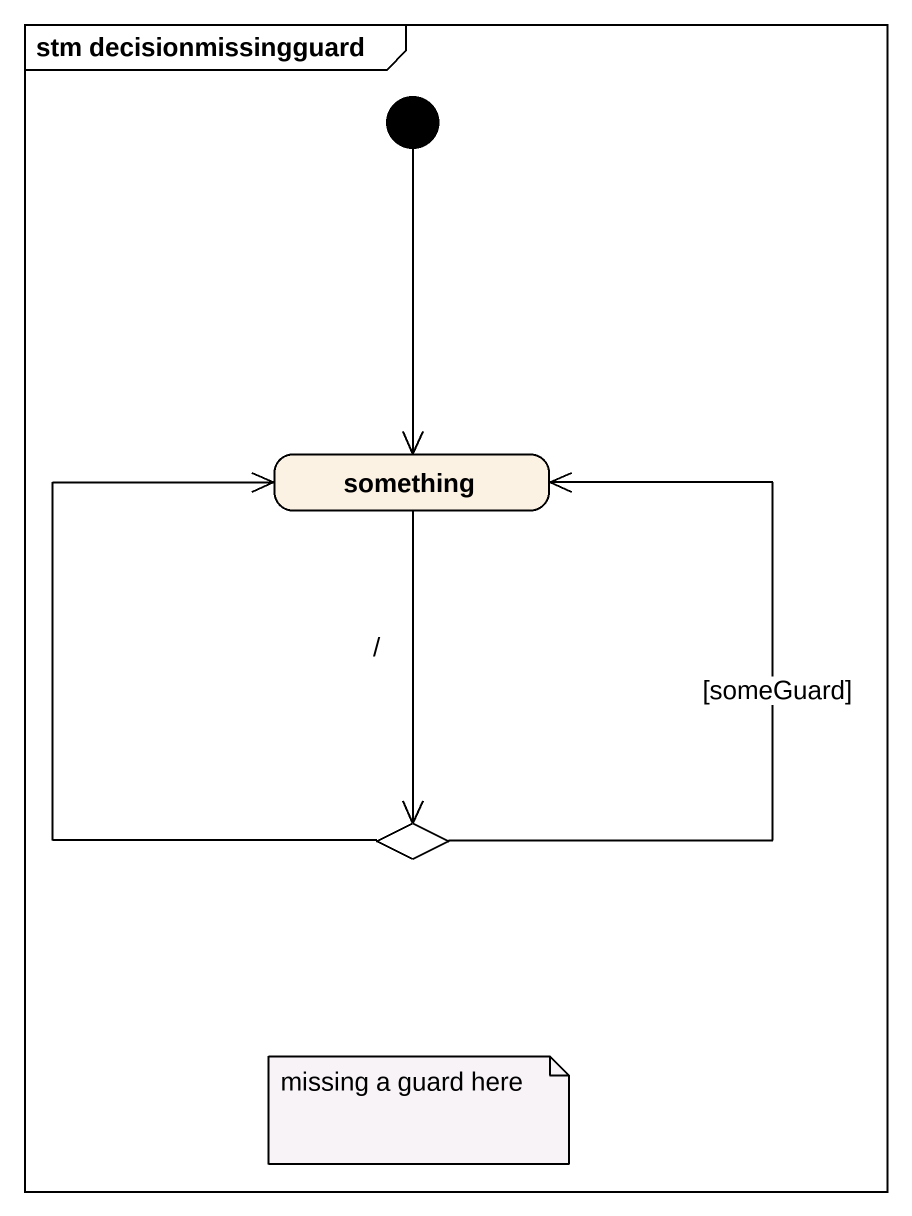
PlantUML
@startuml
mainframe stm decisionmissingguard
hide empty description
state something
state choice1 <<choice>>
[*] --> something
something --> choice1 : /
choice1 -up-> something : [someGuard]
choice1 -up-> something
note as N1
  missing a guard here
end note
@enduml
